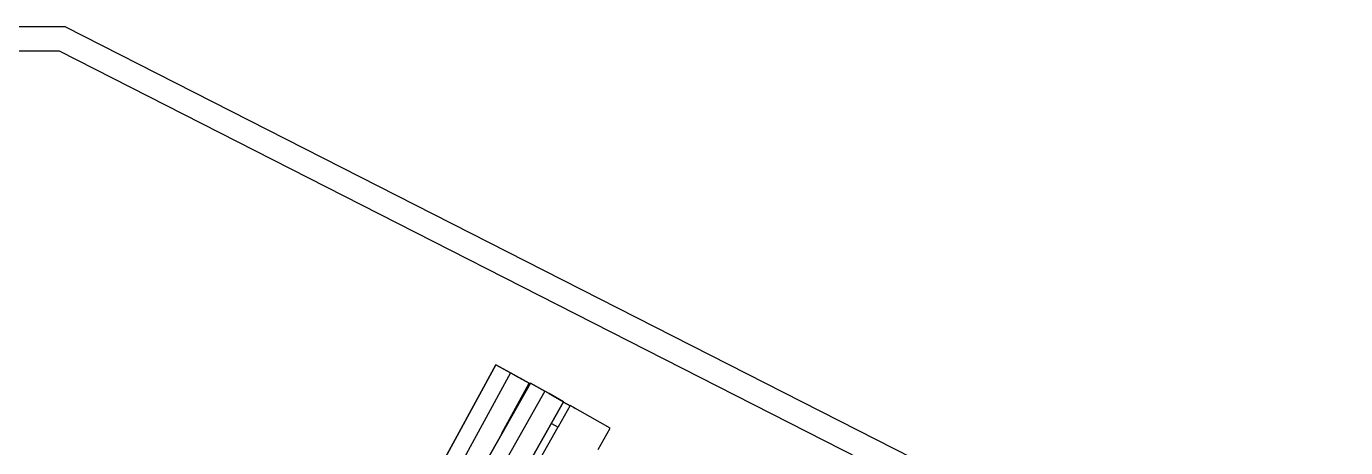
# Model space of a CAD drawing. Extents: x -43 to 90, y 6 to 81.
# Drawn here: x -16.66 to -12.355, y 73.705 to 75.078 of the extents above; entities that cross this region are included whole.
import ezdxf

# ---------------------------------------------------------------- set-up
doc = ezdxf.new("R2010")
doc.units = 0
doc.header["$LTSCALE"] = 0.1
doc.header["$MEASUREMENT"] = 0
doc.layers.add('cobertura nova', color=4, linetype='CONTINUOUS')
doc.layers.add('visto', color=9, linetype='CONTINUOUS')

msp = doc.modelspace()

# ---------------------------------------------------------------- linework, layer by layer
at = {"layer": 'cobertura nova'}
for p, q in [((-16.6039, 71.2728), (-15.1288, 73.9743)), ((-15.1288, 73.9743), (-16.6039, 71.2728)), ((-15.1288, 73.9743), (-15.0808, 73.9481)), ((-15.1288, 73.9743), (-15.1288, 73.9743)), ((-15.0808, 73.9481), (-15.1288, 73.9743)), ((-15.1288, 73.9743), (-15.1288, 73.9743)), ((-15.1288, 73.9743), (-15.1288, 73.9743)), ((-15.1288, 73.9743), (-15.1288, 73.9743)), ((-15.0808, 73.9481), (-15.1288, 73.9743)), ((-15.0808, 73.9481), (-15.1288, 73.9743)), ((-15.1288, 73.9743), (-15.1288, 73.9743)), ((-15.1288, 73.9743), (-15.0808, 73.9481)), ((-15.1288, 73.9743), (-15.1288, 73.9743)), ((-15.1288, 73.9743), (-15.1288, 73.9743)), ((-15.1288, 73.9743), (-15.1288, 73.9743)), ((-15.1288, 73.9743), (-15.0808, 73.9481)), ((-15.1288, 73.9743), (-15.1288, 73.9743)), ((-15.0808, 73.9481), (-15.1288, 73.9743)), ((-15.1288, 73.9743), (-15.1288, 73.9743)), ((-15.1287, 73.9743), (-15.1287, 73.9743)), ((-15.0808, 73.9481), (-15.1287, 73.9743)), ((-15.1287, 73.9743), (-15.1287, 73.9743)), ((-15.1287, 73.9743), (-15.1287, 73.9743)), ((-15.1287, 73.9743), (-15.0808, 73.9481)), ((-15.1287, 73.9743), (-15.1287, 73.9743)), ((-15.1287, 73.9743), (-15.0808, 73.9481)), ((-15.1287, 73.9743), (-15.1287, 73.9743)), ((-15.1287, 73.9743), (-15.1287, 73.9743)), ((-15.0808, 73.9481), (-15.1287, 73.9743)), ((-15.1287, 73.9743), (-15.1287, 73.9743)), ((-15.1287, 73.9743), (-15.1287, 73.9743)), ((-15.1287, 73.9743), (-15.0808, 73.9481)), ((-15.1287, 73.9743), (-15.1287, 73.9743)), ((-15.0808, 73.9481), (-15.1287, 73.9743)), ((-15.1287, 73.9743), (-15.1287, 73.9743)), ((-15.1287, 73.9743), (-15.1287, 73.9743)), ((-15.1287, 73.9743), (-15.0808, 73.9481)), ((-15.0808, 73.9481), (-15.1287, 73.9743)), ((-15.1287, 73.9743), (-15.1287, 73.9743)), ((-15.1287, 73.9743), (-15.1287, 73.9743)), ((-15.1287, 73.9743), (-15.0808, 73.9481)), ((-15.1287, 73.9743), (-15.1287, 73.9743)), ((-15.0808, 73.9481), (-15.1287, 73.9743)), ((-15.1287, 73.9743), (-15.1287, 73.9743)), ((-15.1287, 73.9743), (-15.0808, 73.9481)), ((-15.1287, 73.9743), (-15.1287, 73.9743)), ((-15.0808, 73.9481), (-15.1287, 73.9743)), ((-15.1287, 73.9743), (-15.1287, 73.9743)), ((-15.1287, 73.9743), (-15.1287, 73.9743)), ((-15.1287, 73.9743), (-15.1287, 73.9743)), ((-15.1287, 73.9743), (-15.1287, 73.9743)), ((-15.1287, 73.9743), (-15.0808, 73.9481)), ((-15.1287, 73.9743), (-15.1287, 73.9743)), ((-15.0808, 73.9481), (-15.1287, 73.9743)), ((-15.1287, 73.9743), (-15.1287, 73.9743)), ((-15.1287, 73.9743), (-15.1287, 73.9743)), ((-15.1287, 73.9743), (-15.1287, 73.9743)), ((-15.1287, 73.9743), (-15.1287, 73.9743)), ((-15.1287, 73.9743), (-15.0808, 73.9481)), ((-15.1287, 73.9743), (-15.1287, 73.9743)), ((-15.0808, 73.9481), (-15.1287, 73.9743)), ((-15.1287, 73.9743), (-15.1287, 73.9743)), ((-15.1287, 73.9743), (-15.1287, 73.9743)), ((-15.1287, 73.9743), (-15.1287, 73.9743)), ((-15.1287, 73.9743), (-15.0808, 73.9481)), ((-15.1288, 73.9743), (-15.1288, 73.9743)), ((-15.0808, 73.9481), (-15.1288, 73.9743)), ((-15.1288, 73.9743), (-15.1287, 73.9743)), ((-15.1287, 73.9743), (-15.0808, 73.9481)), ((-15.1288, 73.9743), (-15.1288, 73.9743)), ((-15.1288, 73.9743), (-15.1288, 73.9743)), ((-15.1288, 73.9743), (-15.1288, 73.9743)), ((-15.0808, 73.9481), (-16.5537, 71.2508)), ((-16.5308, 71.2407), (-15.0156, 73.9153)), ((-15.0156, 73.9153), (-16.5308, 71.2407)), ((-15.0156, 73.9153), (-16.5308, 71.2407)), ((-15.1089, 73.7507), (-15.0194, 73.9145)), ((-15.0194, 73.9145), (-15.1089, 73.7507)), ((-15.0194, 73.9145), (-15.1089, 73.7507)), ((-15.1088, 73.7509), (-15.0194, 73.9145)), ((-15.1088, 73.7508), (-15.0194, 73.9145)), ((-15.0194, 73.9145), (-15.1088, 73.7509)), ((-15.0194, 73.9145), (-15.1088, 73.7508)), ((-15.1088, 73.7508), (-15.0194, 73.9145)), ((-15.1088, 73.7507), (-15.0194, 73.9145)), ((-15.0194, 73.9145), (-15.1088, 73.7508)), ((-15.1087, 73.751), (-15.0194, 73.9145)), ((-15.1087, 73.751), (-15.0194, 73.9145)), ((-15.0194, 73.9145), (-15.1087, 73.751)), ((-15.0194, 73.9145), (-15.1087, 73.7509)), ((-15.1086, 73.7512), (-15.0194, 73.9145)), ((-15.1086, 73.7512), (-15.0194, 73.9145)), ((-15.1086, 73.7512), (-15.0194, 73.9145)), ((-15.1086, 73.7511), (-15.0194, 73.9145)), ((-15.0194, 73.9145), (-15.1086, 73.7511)), ((-15.0194, 73.9145), (-15.1086, 73.7511)), ((-15.1085, 73.7514), (-15.0194, 73.9145)), ((-15.1085, 73.7513), (-15.0194, 73.9145)), ((-15.0194, 73.9145), (-15.1085, 73.7514)), ((-15.0194, 73.9145), (-15.1085, 73.7514)), ((-15.1084, 73.7516), (-15.0194, 73.9145)), ((-15.1084, 73.7516), (-15.0194, 73.9145)), ((-15.0194, 73.9145), (-15.1084, 73.7515)), ((-15.1084, 73.7515), (-15.0194, 73.9145)), ((-15.0194, 73.9145), (-15.1084, 73.7515)), ((-15.0194, 73.9145), (-15.1084, 73.7515)), ((-15.1083, 73.7517), (-15.0194, 73.9145)), ((-15.1083, 73.7517), (-15.0194, 73.9145)), ((-15.0194, 73.9145), (-15.1083, 73.7517)), ((-15.0194, 73.9145), (-15.1083, 73.7516)), ((-15.1082, 73.7519), (-15.0194, 73.9145)), ((-15.0194, 73.9145), (-15.1082, 73.7519)), ((-15.1082, 73.7518), (-15.0194, 73.9145)), ((-15.1082, 73.7518), (-15.0194, 73.9145)), ((-15.0194, 73.9145), (-15.1081, 73.7521)), ((-15.0194, 73.9145), (-15.1081, 73.752)), ((-15.1081, 73.752), (-15.0194, 73.9145)), ((-15.1081, 73.752), (-15.0194, 73.9145)), ((-15.0194, 73.9145), (-15.1081, 73.752)), ((-15.0808, 73.9481), (-15.0808, 73.9481)), ((-15.0808, 73.9481), (-15.0808, 73.9481)), ((-15.0808, 73.9481), (-15.0808, 73.9481)), ((-15.0808, 73.9481), (-15.0808, 73.9481)), ((-15.0808, 73.9481), (-15.0808, 73.9481)), ((-15.0808, 73.9481), (-15.0808, 73.9481)), ((-15.0194, 73.9145), (-15.0808, 73.9481)), ((-15.0808, 73.9481), (-15.0808, 73.9481)), ((-15.0808, 73.9481), (-15.0808, 73.9481)), ((-15.0808, 73.9481), (-15.0808, 73.9481)), ((-15.0808, 73.9481), (-15.0808, 73.9481)), ((-15.0808, 73.9481), (-15.0808, 73.9481)), ((-15.0808, 73.9481), (-15.0808, 73.9481)), ((-15.0808, 73.9481), (-15.0808, 73.9481)), ((-15.0808, 73.9481), (-15.0808, 73.9481)), ((-15.0808, 73.9481), (-15.0808, 73.9481)), ((-15.0808, 73.9481), (-15.0808, 73.9481)), ((-15.0808, 73.9481), (-15.0808, 73.9481)), ((-15.0808, 73.9481), (-15.0808, 73.9481)), ((-15.0808, 73.9481), (-15.0808, 73.9481)), ((-15.0808, 73.9481), (-15.0808, 73.9481)), ((-15.0808, 73.9481), (-15.0808, 73.9481)), ((-15.0808, 73.9481), (-15.0808, 73.9481)), ((-15.0808, 73.9481), (-15.0808, 73.9481)), ((-15.0808, 73.9481), (-15.0808, 73.9481)), ((-15.0808, 73.9481), (-15.0808, 73.9481)), ((-15.0808, 73.9481), (-15.0808, 73.9481)), ((-15.0808, 73.9481), (-15.0808, 73.9481)), ((-15.0808, 73.9481), (-15.0808, 73.9481)), ((-15.0808, 73.9481), (-15.0808, 73.9481)), ((-15.0808, 73.9481), (-15.0194, 73.9145)), ((-15.0808, 73.9481), (-15.0808, 73.9481)), ((-15.0808, 73.9481), (-15.0808, 73.9481)), ((-15.0808, 73.9481), (-15.0808, 73.9481)), ((-15.0808, 73.9481), (-15.0808, 73.9481)), ((-15.0808, 73.9481), (-15.0808, 73.9481)), ((-15.0808, 73.9481), (-15.0808, 73.9481)), ((-15.0808, 73.9481), (-15.0808, 73.9481)), ((-15.0808, 73.9481), (-15.0808, 73.9481)), ((-15.0808, 73.9481), (-15.0808, 73.9481)), ((-15.0808, 73.9481), (-15.0808, 73.9481)), ((-15.0808, 73.9481), (-15.0808, 73.9481)), ((-15.0808, 73.9481), (-15.0808, 73.9481)), ((-15.0808, 73.9481), (-15.0808, 73.9481)), ((-15.0808, 73.9481), (-15.0808, 73.9481)), ((-15.0808, 73.9481), (-15.0808, 73.9481)), ((-15.0808, 73.9481), (-15.0808, 73.9481)), ((-15.0194, 73.9145), (-15.0808, 73.9481)), ((-15.0808, 73.9481), (-15.0808, 73.9481)), ((-15.0808, 73.9481), (-15.0808, 73.9481)), ((-15.0808, 73.9481), (-15.0808, 73.9481)), ((-15.0808, 73.9481), (-15.0808, 73.9481)), ((-15.0808, 73.9481), (-15.0808, 73.9481)), ((-15.0808, 73.9481), (-15.0808, 73.9481)), ((-15.0673, 73.9407), (-15.0673, 73.9407)), ((-15.0673, 73.9407), (-15.0673, 73.9407)), ((-15.0673, 73.9407), (-15.0673, 73.9407)), ((-15.0673, 73.9407), (-15.0194, 73.9145)), ((-15.0194, 73.9145), (-15.0673, 73.9407)), ((-15.0673, 73.9407), (-15.0673, 73.9407)), ((-15.0194, 73.9145), (-15.0673, 73.9407)), ((-15.0673, 73.9407), (-15.0673, 73.9407)), ((-15.0673, 73.9407), (-15.0673, 73.9407)), ((-15.0673, 73.9407), (-15.0194, 73.9145)), ((-15.0673, 73.9407), (-15.0673, 73.9407)), ((-15.0673, 73.9407), (-15.0673, 73.9407)), ((-15.0673, 73.9407), (-15.0673, 73.9407)), ((-15.0673, 73.9407), (-15.0673, 73.9407)), ((-15.0673, 73.9407), (-15.0673, 73.9407)), ((-15.0673, 73.9407), (-15.0194, 73.9145)), ((-15.0194, 73.9145), (-15.0673, 73.9407)), ((-15.0673, 73.9407), (-15.0673, 73.9407)), ((-15.0673, 73.9407), (-15.0194, 73.9145)), ((-15.0673, 73.9407), (-15.0673, 73.9407)), ((-15.0194, 73.9145), (-15.0673, 73.9407)), ((-15.0673, 73.9407), (-15.0673, 73.9407)), ((-15.0673, 73.9407), (-15.0194, 73.9145)), ((-15.0673, 73.9407), (-15.0673, 73.9407)), ((-15.0673, 73.9407), (-15.0673, 73.9407)), ((-15.0194, 73.9145), (-15.0673, 73.9407)), ((-15.0673, 73.9407), (-15.0673, 73.9407)), ((-15.0673, 73.9407), (-15.0673, 73.9407)), ((-15.0673, 73.9407), (-15.0194, 73.9145)), ((-15.0673, 73.9407), (-15.0673, 73.9407)), ((-15.0673, 73.9407), (-15.0673, 73.9407)), ((-15.0194, 73.9145), (-15.0673, 73.9407)), ((-15.0673, 73.9407), (-15.0673, 73.9407)), ((-15.0673, 73.9407), (-15.0673, 73.9407)), ((-15.0673, 73.9407), (-15.0194, 73.9145)), ((-15.0673, 73.9407), (-15.0673, 73.9407)), ((-15.0673, 73.9407), (-15.0673, 73.9407)), ((-15.0673, 73.9407), (-15.0673, 73.9407)), ((-15.0194, 73.9145), (-15.0673, 73.9407)), ((-15.0673, 73.9407), (-15.0673, 73.9407)), ((-15.0673, 73.9407), (-15.0673, 73.9407)), ((-15.0194, 73.9145), (-15.0673, 73.9407)), ((-15.0673, 73.9407), (-15.0673, 73.9407)), ((-15.0673, 73.9407), (-15.0673, 73.9407)), ((-15.0673, 73.9407), (-15.0194, 73.9145)), ((-15.0673, 73.9407), (-15.0673, 73.9407)), ((-15.0673, 73.9407), (-15.0673, 73.9407)), ((-15.0673, 73.9407), (-15.0673, 73.9407)), ((-15.0194, 73.9145), (-15.0673, 73.9407)), ((-15.0673, 73.9407), (-15.0673, 73.9407)), ((-15.0673, 73.9407), (-15.0673, 73.9407)), ((-15.0673, 73.9407), (-15.0194, 73.9145)), ((-15.0673, 73.9407), (-15.0673, 73.9407)), ((-15.0673, 73.9407), (-15.0673, 73.9407)), ((-15.0673, 73.9407), (-15.0673, 73.9407)), ((-15.0194, 73.9145), (-15.0673, 73.9407)), ((-15.0673, 73.9407), (-15.0673, 73.9407)), ((-15.0673, 73.9407), (-15.0673, 73.9407)), ((-15.0673, 73.9407), (-15.0194, 73.9145)), ((-15.0673, 73.9407), (-15.0673, 73.9407)), ((-15.0673, 73.9407), (-15.0673, 73.9407)), ((-15.0194, 73.9145), (-15.0673, 73.9407)), ((-15.0673, 73.9407), (-15.0673, 73.9407)), ((-15.0673, 73.9407), (-15.0194, 73.9145)), ((-15.0673, 73.9407), (-15.0673, 73.9407)), ((-15.0673, 73.9407), (-15.0673, 73.9407)), ((-15.0194, 73.9145), (-15.0673, 73.9407)), ((-15.0673, 73.9407), (-15.0673, 73.9407)), ((-15.0673, 73.9407), (-15.0673, 73.9407)), ((-15.0673, 73.9407), (-15.0673, 73.9407)), ((-15.0673, 73.9407), (-15.0673, 73.9407)), ((-15.0673, 73.9407), (-15.0194, 73.9145)), ((-15.0194, 73.9145), (-15.0194, 73.9145)), ((-15.0194, 73.9145), (-15.0194, 73.9145)), ((-15.0194, 73.9145), (-15.0194, 73.9145)), ((-15.0194, 73.9145), (-15.0194, 73.9145)), ((-15.0194, 73.9145), (-15.0194, 73.9145)), ((-15.0194, 73.9145), (-15.0194, 73.9145)), ((-15.0194, 73.9145), (-15.0194, 73.9145)), ((-15.0194, 73.9145), (-15.0194, 73.9145)), ((-15.0194, 73.9145), (-15.0194, 73.9145)), ((-15.0194, 73.9145), (-15.0194, 73.9145)), ((-15.0194, 73.9145), (-15.0194, 73.9145)), ((-15.0194, 73.9145), (-15.0194, 73.9145)), ((-15.0194, 73.9145), (-15.0194, 73.9145)), ((-15.0194, 73.9145), (-15.0194, 73.9145)), ((-15.0194, 73.9145), (-15.0194, 73.9145)), ((-15.0194, 73.9145), (-15.0194, 73.9145)), ((-15.0194, 73.9145), (-15.0194, 73.9145)), ((-15.0194, 73.9145), (-15.0194, 73.9145)), ((-15.0194, 73.9145), (-15.0194, 73.9145)), ((-15.0194, 73.9145), (-15.0194, 73.9145)), ((-15.0194, 73.9145), (-15.0194, 73.9145)), ((-15.0194, 73.9145), (-15.0194, 73.9145)), ((-15.0194, 73.9145), (-15.0194, 73.9145)), ((-15.0194, 73.9145), (-15.0194, 73.9145)), ((-15.0194, 73.9145), (-15.0194, 73.9145)), ((-15.0194, 73.9145), (-15.0194, 73.9145)), ((-15.0194, 73.9145), (-15.0194, 73.9145)), ((-15.0194, 73.9145), (-15.0194, 73.9145)), ((-15.0194, 73.9145), (-15.0194, 73.9145)), ((-15.0194, 73.9145), (-15.0194, 73.9145)), ((-15.0194, 73.9145), (-15.0194, 73.9145)), ((-15.0194, 73.9145), (-15.0194, 73.9145)), ((-15.0194, 73.9145), (-15.0194, 73.9145)), ((-15.0194, 73.9145), (-15.0194, 73.9145)), ((-15.0194, 73.9145), (-15.0194, 73.9145)), ((-15.0194, 73.9145), (-15.0194, 73.9145)), ((-15.0194, 73.9145), (-15.0194, 73.9145)), ((-15.0194, 73.9145), (-15.0194, 73.9145)), ((-15.0194, 73.9145), (-15.0194, 73.9145)), ((-15.0194, 73.9145), (-15.0194, 73.9145)), ((-15.0194, 73.9145), (-15.0194, 73.9145)), ((-15.0194, 73.9145), (-15.0194, 73.9145)), ((-15.0194, 73.9145), (-15.0194, 73.9145)), ((-15.0194, 73.9145), (-15.0194, 73.9145)), ((-15.0194, 73.9145), (-15.0194, 73.9145)), ((-15.0194, 73.9145), (-15.0194, 73.9145)), ((-15.0194, 73.9145), (-15.0194, 73.9145)), ((-15.0194, 73.9145), (-15.0194, 73.9145)), ((-15.0194, 73.9145), (-15.0194, 73.9145)), ((-15.0194, 73.9145), (-15.0194, 73.9145)), ((-15.0194, 73.9145), (-15.0194, 73.9145)), ((-15.0194, 73.9145), (-15.0194, 73.9145)), ((-15.0194, 73.9145), (-15.0194, 73.9145)), ((-15.0194, 73.9145), (-15.0194, 73.9145)), ((-15.0194, 73.9145), (-15.0194, 73.9145)), ((-15.0194, 73.9145), (-15.0194, 73.9145)), ((-15.0194, 73.9145), (-15.0194, 73.9145)), ((-15.0194, 73.9145), (-15.0194, 73.9145)), ((-15.0194, 73.9145), (-15.0194, 73.9145)), ((-15.0194, 73.9145), (-15.0194, 73.9145)), ((-15.0156, 73.9153), (-14.9681, 73.8884)), ((-14.9681, 73.8884), (-15.0156, 73.9153)), ((-15.0156, 73.9153), (-15.0156, 73.9153)), ((-15.0156, 73.9153), (-15.0156, 73.9153)), ((-15.0156, 73.9153), (-15.0156, 73.9153)), ((-15.0156, 73.9153), (-14.9681, 73.8884)), ((-15.0156, 73.9153), (-15.0156, 73.9153)), ((-14.9681, 73.8884), (-15.0156, 73.9153)), ((-15.0156, 73.9153), (-15.0156, 73.9153)), ((-15.0156, 73.9153), (-14.9681, 73.8884)), ((-15.0156, 73.9153), (-15.0156, 73.9153)), ((-15.0156, 73.9153), (-14.9681, 73.8884)), ((-15.0156, 73.9153), (-15.0156, 73.9153)), ((-15.0156, 73.9153), (-14.9681, 73.8884)), ((-15.0156, 73.9153), (-15.0156, 73.9153)), ((-14.9681, 73.8884), (-15.0156, 73.9153)), ((-15.0156, 73.9153), (-15.0156, 73.9153)), ((-15.0156, 73.9153), (-15.0156, 73.9153)), ((-15.0156, 73.9153), (-15.0156, 73.9153)), ((-14.9681, 73.8884), (-15.0156, 73.9153)), ((-15.0156, 73.9153), (-15.0156, 73.9153)), ((-15.0156, 73.9153), (-15.0156, 73.9153)), ((-15.0156, 73.9153), (-15.0156, 73.9153)), ((-15.0156, 73.9153), (-14.9681, 73.8884)), ((-14.9681, 73.8884), (-15.0156, 73.9153)), ((-15.0156, 73.9153), (-15.0156, 73.9153)), ((-15.0156, 73.9153), (-14.9681, 73.8884)), ((-15.0156, 73.9153), (-15.0156, 73.9153)), ((-14.9681, 73.8884), (-15.0156, 73.9153)), ((-15.0156, 73.9153), (-15.0156, 73.9153)), ((-15.0156, 73.9153), (-15.0156, 73.9153)), ((-15.0156, 73.9153), (-15.0156, 73.9153)), ((-15.0156, 73.9153), (-14.9681, 73.8884)), ((-15.0156, 73.9153), (-15.0156, 73.9153)), ((-14.9681, 73.8884), (-15.0156, 73.9153)), ((-15.0156, 73.9153), (-15.0156, 73.9153)), ((-14.9681, 73.8884), (-15.0156, 73.9153)), ((-15.0156, 73.9153), (-15.0156, 73.9153)), ((-15.0156, 73.9153), (-15.0156, 73.9153)), ((-14.9681, 73.8884), (-15.0156, 73.9153)), ((-15.0156, 73.9153), (-15.0156, 73.9153)), ((-15.0156, 73.9153), (-15.0156, 73.9153)), ((-15.0156, 73.9153), (-15.0156, 73.9153)), ((-14.9681, 73.8884), (-15.0156, 73.9153)), ((-15.0156, 73.9153), (-15.0156, 73.9153)), ((-15.0156, 73.9153), (-15.0156, 73.9153)), ((-15.0156, 73.9153), (-14.9681, 73.8884)), ((-14.9681, 73.8884), (-15.0156, 73.9153)), ((-15.0156, 73.9153), (-15.0156, 73.9153)), ((-15.0156, 73.9153), (-15.0156, 73.9153)), ((-14.9681, 73.8884), (-15.0156, 73.9153)), ((-15.0156, 73.9153), (-15.0156, 73.9153)), ((-15.0156, 73.9153), (-15.0156, 73.9153)), ((-15.0156, 73.9153), (-15.0156, 73.9153)), ((-15.0156, 73.9153), (-14.9681, 73.8884)), ((-15.0156, 73.9153), (-15.0156, 73.9153)), ((-14.9681, 73.8884), (-15.0156, 73.9153)), ((-15.0156, 73.9153), (-15.0156, 73.9153)), ((-15.0156, 73.9153), (-15.0156, 73.9153)), ((-15.0156, 73.9153), (-15.0156, 73.9153)), ((-15.0156, 73.9153), (-15.0156, 73.9153)), ((-15.0156, 73.9153), (-14.9681, 73.8884)), ((-15.0156, 73.9153), (-15.0156, 73.9153)), ((-15.0156, 73.9153), (-15.0156, 73.9153)), ((-15.0156, 73.9153), (-15.0156, 73.9153)), ((-15.0156, 73.9153), (-15.0156, 73.9153)), ((-15.0156, 73.9153), (-15.0156, 73.9153)), ((-15.0156, 73.9153), (-14.9681, 73.8884)), ((-15.0156, 73.9153), (-15.0156, 73.9153)), ((-15.0156, 73.9153), (-14.9681, 73.8884)), ((-14.9681, 73.8884), (-15.0156, 73.9153)), ((-15.0156, 73.9153), (-15.0156, 73.9153)), ((-15.0156, 73.9153), (-15.0156, 73.9153)), ((-14.9681, 73.8884), (-16.4805, 71.2187)), ((-14.9072, 73.8539), (-14.9681, 73.8884)), ((-14.9681, 73.8884), (-14.9681, 73.8884)), ((-14.9681, 73.8884), (-14.9681, 73.8884)), ((-14.9681, 73.8884), (-14.9681, 73.8884)), ((-14.9547, 73.8808), (-14.9681, 73.8884)), ((-14.9681, 73.8884), (-14.9681, 73.8884)), ((-14.9681, 73.8884), (-14.9681, 73.8884)), ((-14.9681, 73.8884), (-14.9681, 73.8884)), ((-14.9681, 73.8884), (-14.9681, 73.8884)), ((-14.9681, 73.8884), (-14.9681, 73.8884)), ((-14.9681, 73.8884), (-14.9681, 73.8884)), ((-14.9681, 73.8884), (-14.9681, 73.8884)), ((-14.9681, 73.8884), (-14.9681, 73.8884)), ((-14.9681, 73.8884), (-14.9681, 73.8884)), ((-14.9681, 73.8884), (-14.9681, 73.8884)), ((-14.9681, 73.8884), (-14.9681, 73.8884)), ((-14.9681, 73.8884), (-14.9681, 73.8884)), ((-14.9681, 73.8884), (-14.9681, 73.8884)), ((-14.9681, 73.8884), (-14.9681, 73.8884)), ((-14.9681, 73.8884), (-14.9681, 73.8884)), ((-14.9681, 73.8884), (-14.9681, 73.8884)), ((-14.9681, 73.8884), (-14.9681, 73.8884)), ((-14.9681, 73.8884), (-14.9681, 73.8884)), ((-14.9681, 73.8884), (-14.9681, 73.8884)), ((-14.9681, 73.8884), (-14.9681, 73.8884)), ((-14.9681, 73.8884), (-14.9681, 73.8884)), ((-14.9681, 73.8884), (-14.9681, 73.8884)), ((-14.9681, 73.8884), (-14.9681, 73.8884)), ((-14.9681, 73.8884), (-14.9681, 73.8884)), ((-14.9681, 73.8884), (-14.9681, 73.8884)), ((-14.9681, 73.8884), (-14.9681, 73.8884)), ((-14.9681, 73.8884), (-14.9681, 73.8884)), ((-14.9681, 73.8884), (-14.9681, 73.8884)), ((-14.9681, 73.8884), (-14.9681, 73.8884)), ((-14.9681, 73.8884), (-14.9681, 73.8884)), ((-14.9681, 73.8884), (-14.9681, 73.8884)), ((-14.9681, 73.8884), (-14.9681, 73.8884)), ((-14.9681, 73.8884), (-14.9681, 73.8884)), ((-14.9681, 73.8884), (-14.9681, 73.8884)), ((-14.9681, 73.8884), (-14.9681, 73.8884)), ((-14.9681, 73.8884), (-14.9681, 73.8884)), ((-14.9681, 73.8884), (-14.9681, 73.8884)), ((-14.9681, 73.8884), (-14.9681, 73.8884)), ((-14.9681, 73.8884), (-14.9681, 73.8884)), ((-14.9681, 73.8884), (-14.9681, 73.8884)), ((-14.9681, 73.8884), (-14.9681, 73.8884)), ((-14.9681, 73.8884), (-14.9681, 73.8884)), ((-14.9681, 73.8884), (-14.9681, 73.8884)), ((-14.9681, 73.8884), (-14.9681, 73.8884)), ((-14.9681, 73.8884), (-14.9681, 73.8884)), ((-14.9681, 73.8884), (-14.9681, 73.8884)), ((-14.9681, 73.8884), (-14.9681, 73.8884)), ((-14.9681, 73.8884), (-14.9681, 73.8884)), ((-14.9547, 73.8808), (-14.9072, 73.8539)), ((-14.9547, 73.8808), (-14.9547, 73.8808)), ((-14.9072, 73.8539), (-14.9547, 73.8808)), ((-14.9547, 73.8808), (-14.9547, 73.8808)), ((-14.9547, 73.8808), (-14.9072, 73.8539)), ((-14.9072, 73.8539), (-14.9547, 73.8808)), ((-14.9547, 73.8808), (-14.9547, 73.8808)), ((-14.9547, 73.8808), (-14.9072, 73.8539)), ((-14.9547, 73.8808), (-14.9547, 73.8808)), ((-14.9547, 73.8808), (-14.9547, 73.8808)), ((-14.9547, 73.8808), (-14.9072, 73.8539)), ((-14.9072, 73.8539), (-14.9547, 73.8808)), ((-14.9547, 73.8808), (-14.9547, 73.8808)), ((-14.9547, 73.8808), (-14.9547, 73.8808)), ((-14.9547, 73.8808), (-14.9072, 73.8539)), ((-14.9547, 73.8808), (-14.9547, 73.8808)), ((-14.9072, 73.8539), (-14.9547, 73.8808)), ((-14.9547, 73.8808), (-14.9547, 73.8808)), ((-14.9547, 73.8808), (-14.9547, 73.8808)), ((-14.9547, 73.8808), (-14.9547, 73.8808)), ((-14.9547, 73.8808), (-14.9547, 73.8808)), ((-14.9072, 73.8539), (-14.9547, 73.8808)), ((-14.9547, 73.8808), (-14.9547, 73.8808)), ((-14.9547, 73.8808), (-14.9072, 73.8539)), ((-14.9547, 73.8808), (-14.9547, 73.8808)), ((-14.9547, 73.8808), (-14.9547, 73.8808)), ((-14.9547, 73.8808), (-14.9547, 73.8808)), ((-14.9547, 73.8808), (-14.9072, 73.8539)), ((-14.9547, 73.8808), (-14.9547, 73.8808)), ((-14.9547, 73.8808), (-14.9547, 73.8808)), ((-14.9072, 73.8539), (-14.9547, 73.8808)), ((-14.9547, 73.8808), (-14.9547, 73.8808)), ((-14.9547, 73.8808), (-14.9547, 73.8808)), ((-14.9547, 73.8808), (-14.9072, 73.8539)), ((-14.9547, 73.8808), (-14.9547, 73.8808)), ((-14.9547, 73.8808), (-14.9547, 73.8808)), ((-14.9547, 73.8808), (-14.9547, 73.8808)), ((-14.9547, 73.8808), (-14.9547, 73.8808)), ((-14.9072, 73.8539), (-14.9547, 73.8808)), ((-14.9547, 73.8808), (-14.9547, 73.8808)), ((-14.9547, 73.8808), (-14.9072, 73.8539)), ((-14.9547, 73.8808), (-14.9547, 73.8808)), ((-14.9072, 73.8539), (-14.9547, 73.8808)), ((-14.9547, 73.8808), (-14.9547, 73.8808)), ((-14.9547, 73.8808), (-14.9547, 73.8808)), ((-14.9547, 73.8808), (-14.9547, 73.8808)), ((-14.9547, 73.8808), (-14.9547, 73.8808)), ((-14.9547, 73.8808), (-14.9072, 73.8539)), ((-14.9547, 73.8808), (-14.9547, 73.8808)), ((-14.9547, 73.8808), (-14.9547, 73.8808)), ((-14.9072, 73.8539), (-14.9547, 73.8808)), ((-14.9547, 73.8808), (-14.9547, 73.8808)), ((-14.9547, 73.8808), (-14.9547, 73.8808)), ((-14.9547, 73.8808), (-14.9072, 73.8539)), ((-14.9547, 73.8808), (-14.9547, 73.8808)), ((-14.9547, 73.8808), (-14.9547, 73.8808)), ((-14.9547, 73.8808), (-14.9547, 73.8808)), ((-14.9547, 73.8808), (-14.9547, 73.8808)), ((-14.9547, 73.8808), (-14.9072, 73.8539)), ((-14.9547, 73.8808), (-14.9547, 73.8808)), ((-14.9547, 73.8808), (-14.9072, 73.8539)), ((-14.9547, 73.8808), (-14.9547, 73.8808)), ((-14.9547, 73.8808), (-14.9547, 73.8808)), ((-14.9547, 73.8808), (-14.9547, 73.8808)), ((-14.9072, 73.8539), (-14.9547, 73.8808)), ((-14.9547, 73.8808), (-14.9547, 73.8808)), ((-14.9072, 73.8539), (-14.9547, 73.8808)), ((-14.9547, 73.8808), (-14.9547, 73.8808)), ((-16.4161, 71.1905), (-14.9072, 73.8539)), ((-16.4161, 71.1905), (-14.9072, 73.8539)), ((-14.9072, 73.8539), (-16.4161, 71.1905)), ((-16.4161, 71.1905), (-14.9072, 73.8539)), ((-16.4161, 71.1905), (-14.9072, 73.8539)), ((-16.4161, 71.1905), (-14.9072, 73.8539)), ((-14.9072, 73.8539), (-16.4161, 71.1905)), ((-16.4161, 71.1905), (-14.9072, 73.8539)), ((-14.9072, 73.8539), (-16.4161, 71.1905)), ((-16.4161, 71.1905), (-14.9072, 73.8539)), ((-16.4161, 71.1905), (-14.9072, 73.8539)), ((-14.9072, 73.8539), (-16.4161, 71.1905)), ((-16.2082, 71.5574), (-14.9072, 73.8539)), ((-16.2082, 71.5574), (-14.9072, 73.8539)), ((-14.9072, 73.8539), (-16.2082, 71.5574)), ((-16.2082, 71.5574), (-14.9072, 73.8539)), ((-16.2082, 71.5574), (-14.9072, 73.8539)), ((-14.9072, 73.8539), (-16.2082, 71.5574)), ((-16.2082, 71.5574), (-14.9072, 73.8539)), ((-16.2082, 71.5574), (-14.9072, 73.8539)), ((-16.2082, 71.5574), (-14.9072, 73.8539)), ((-16.2082, 71.5574), (-14.9072, 73.8539)), ((-14.9072, 73.8539), (-16.2082, 71.5574)), ((-14.9072, 73.8539), (-16.2082, 71.5574)), ((-16.2082, 71.5574), (-14.9072, 73.8539)), ((-14.9072, 73.8539), (-16.2082, 71.5574)), ((-16.2082, 71.5574), (-14.9072, 73.8539)), ((-14.9072, 73.8539), (-16.2082, 71.5574)), ((-16.2082, 71.5574), (-14.9072, 73.8539)), ((-16.2082, 71.5574), (-14.9072, 73.8539)), ((-14.9072, 73.8539), (-16.2082, 71.5574)), ((-14.9072, 73.8539), (-16.2082, 71.5574)), ((-14.9072, 73.8539), (-16.2082, 71.5574)), ((-14.9072, 73.8539), (-16.2081, 71.5574)), ((-14.9072, 73.8539), (-16.2081, 71.5574)), ((-16.2081, 71.5574), (-14.9072, 73.8539)), ((-14.8854, 73.8416), (-14.9248, 73.772)), ((-14.9074, 73.8534), (-14.8855, 73.8414)), ((-14.9074, 73.8534), (-14.8855, 73.8414)), ((-14.9074, 73.8534), (-14.8855, 73.8414)), ((-14.8855, 73.8414), (-14.9074, 73.8534)), ((-14.8855, 73.8414), (-14.9074, 73.8534)), ((-14.9072, 73.8539), (-14.9072, 73.8539)), ((-14.9072, 73.8539), (-14.9072, 73.8539)), ((-14.9072, 73.8539), (-14.9072, 73.8539)), ((-14.9072, 73.8539), (-14.9072, 73.8539)), ((-14.9072, 73.8539), (-14.9072, 73.8539)), ((-14.9072, 73.8539), (-14.9072, 73.8539)), ((-14.9072, 73.8539), (-14.9072, 73.8539)), ((-14.9072, 73.8539), (-14.9072, 73.8539)), ((-14.9072, 73.8539), (-14.9072, 73.8539)), ((-14.9072, 73.8539), (-14.9072, 73.8539)), ((-14.9072, 73.8539), (-14.9072, 73.8539)), ((-14.9072, 73.8539), (-14.9072, 73.8539)), ((-14.9072, 73.8539), (-14.9072, 73.8539)), ((-14.9072, 73.8539), (-14.9072, 73.8539)), ((-14.9072, 73.8539), (-14.9072, 73.8539)), ((-14.9072, 73.8539), (-14.9072, 73.8539)), ((-14.9072, 73.8539), (-14.9072, 73.8539)), ((-14.9072, 73.8539), (-14.9072, 73.8539)), ((-14.9072, 73.8539), (-14.9072, 73.8539)), ((-14.9072, 73.8539), (-14.9072, 73.8539)), ((-14.9072, 73.8539), (-14.9072, 73.8539)), ((-14.9072, 73.8539), (-14.9072, 73.8539)), ((-14.9072, 73.8539), (-14.9072, 73.8539)), ((-14.9072, 73.8539), (-14.9072, 73.8539)), ((-14.9072, 73.8539), (-14.9072, 73.8539)), ((-14.9072, 73.8539), (-14.9072, 73.8539)), ((-14.9072, 73.8539), (-14.9072, 73.8539)), ((-14.9072, 73.8539), (-14.9072, 73.8539)), ((-14.9072, 73.8539), (-14.9072, 73.8539)), ((-14.9072, 73.8539), (-14.9072, 73.8539)), ((-14.9072, 73.8539), (-14.9072, 73.8539)), ((-14.9072, 73.8539), (-14.9072, 73.8539)), ((-14.9072, 73.8539), (-14.9072, 73.8539)), ((-14.9072, 73.8539), (-14.9072, 73.8539)), ((-14.9072, 73.8539), (-14.9072, 73.8539)), ((-14.9072, 73.8539), (-14.9072, 73.8539)), ((-14.9072, 73.8539), (-14.9072, 73.8539)), ((-14.9072, 73.8539), (-14.9072, 73.8539)), ((-14.9072, 73.8539), (-14.9072, 73.8539)), ((-14.9072, 73.8539), (-14.9072, 73.8539)), ((-14.9072, 73.8539), (-14.9072, 73.8539)), ((-14.9072, 73.8539), (-14.9072, 73.8539)), ((-14.9072, 73.8539), (-14.9072, 73.8539)), ((-14.9072, 73.8539), (-14.9072, 73.8539)), ((-14.9072, 73.8539), (-14.9072, 73.8539)), ((-14.7549, 73.7677), (-14.8854, 73.8416)), ((-14.8756, 73.8361), (-14.8658, 73.8307)), ((-14.8658, 73.8307), (-14.8756, 73.8361)), ((-14.8658, 73.8307), (-14.8756, 73.8361)), ((-14.8744, 73.8354), (-14.8658, 73.8307)), ((-14.8744, 73.8354), (-14.8658, 73.8307)), ((-14.8658, 73.8307), (-14.8659, 73.8305)), ((-14.8659, 73.8305), (-14.8658, 73.8307)), ((-14.8658, 73.8307), (-14.8659, 73.8305)), ((-14.8658, 73.8307), (-14.8659, 73.8305)), ((-14.8659, 73.8305), (-14.8658, 73.8307)), ((-14.8658, 73.8307), (-14.8658, 73.8307)), ((-14.8658, 73.8307), (-14.8658, 73.8307)), ((-14.8658, 73.8307), (-14.8658, 73.8307)), ((-14.9353, 73.8043), (-16.4161, 71.1905)), ((-14.9469, 73.7838), (-14.925, 73.7718)), ((-16.1864, 71.5451), (-14.9249, 73.772)), ((-14.9248, 73.772), (-14.9248, 73.772)), ((-14.7943, 73.6981), (-14.7549, 73.7677))]:
    msp.add_line(p, q, dxfattribs=at)
at = {"layer": 'visto'}
for p, q in [((-22.2635, 75.0783), (-16.5343, 75.0783)), ((-16.5343, 75.0783), (-12.2458, 72.8966)), ((-22.2415, 74.9983), (-16.5534, 74.9983)), ((-16.5534, 74.9983), (-12.4223, 72.8966))]:
    msp.add_line(p, q, dxfattribs=at)

doc.saveas('drawing.dxf')
